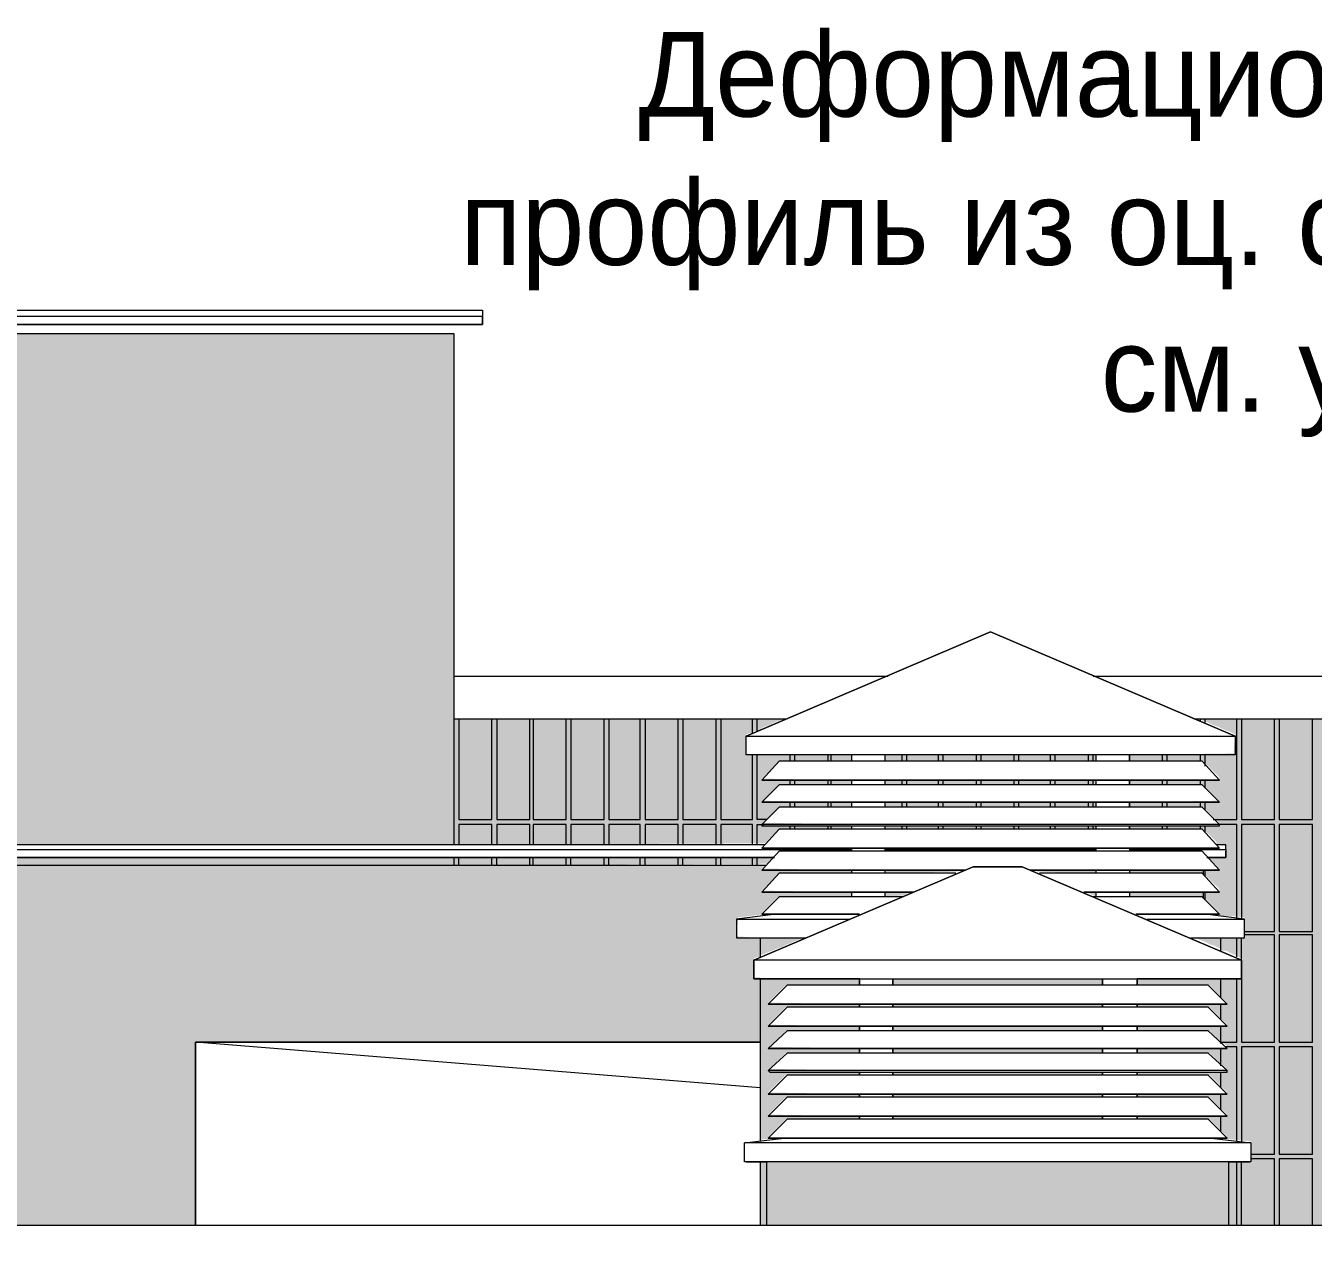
# Model space of a CAD drawing. Header units: millimetres. Extents: x -28928 to 100580, y -22867 to 36490.
# Drawn here: x -774 to 2678, y 9097 to 12368 of the extents above; entities that cross this region are included whole.
import ezdxf

# ---------------------------------------------------------------- set-up
doc = ezdxf.new("R2010")
doc.units = ezdxf.units.MM
doc.layers.add('PDF _Геометрия', color=7, linetype='Continuous', true_color=0x8f8e8d)
doc.layers.add('PDF _Сплошная заливка', color=7, linetype='Continuous', true_color=0xffffff)
doc.layers.add('PDF _Текст', color=7, linetype='Continuous')

msp = doc.modelspace()

# ---------------------------------------------------------------- hatches: boundary and pattern name
at = {"layer": 'PDF _Сплошная заливка', "true_color": 0x383e42, "transparency": 33554559}
h = msp.add_hatch(color=250, dxfattribs=at)
h.paths.add_polyline_path([(-1575.867638499753, 10170.65908036113), (374.5169768848755, 10170.65908036113), (374.5169768848755, 11541.42831113037), (-1575.867638499753, 11541.42831113037)])
h.paths.add_polyline_path([(374.5169768848755, 10136.81292651497), (-1575.867638499753, 10136.81292651497), (-1575.867638499753, 10115.65908036113), (374.5169768848755, 10115.65908036113)])
at = {"layer": 'PDF _Сплошная заливка', "true_color": 0xfae100, "transparency": 33554559}
h = msp.add_hatch(color=2, dxfattribs=at)
h.paths.add_polyline_path([(1529.516976884886, 10411.81292651497), (1529.516976884886, 10394.8898495919), (2096.440053807975, 10394.8898495919), (2096.440053807975, 10411.81292651497)])
h.paths.add_polyline_path([(4249.901592269543, 9908.351388053426), (4249.901592269543, 9891.428311130356), (4922.593899961863, 9891.428311130356), (4922.593899961863, 9908.351388053426)])
h.paths.add_polyline_path([(5675.670823038785, 9891.428311130356), (5675.670823038785, 9476.812926514958), (5662.97851534648, 9476.812926514958), (5692.593899961856, 9472.582157284196), (5692.593899961856, 9476.812926514958), (5696.824669192636, 9476.812926514958), (5997.209284577246, 9176.428311130352), (5997.209284577246, 9574.120618822657), (5679.901592269551, 9891.428311130356)])
h.paths.add_polyline_path([(3746.440053807994, 9916.812926514973), (3725.286207654142, 9895.659080361114), (3822.593899961841, 9891.428311130356), (3822.593899961841, 9916.812926514973)])
h.paths.add_polyline_path([(6060.670823038785, 9256.812926514962), (6060.670823038785, 9197.582157284185), (6365.286207654175, 9201.81292651497), (6310.286207654175, 9256.812926514962)])
h.paths.add_polyline_path([(3818.363130731082, 9988.73600343805), (3771.824669192614, 9942.197541899583), (3822.593899961841, 9937.966772668824), (3822.593899961841, 9988.73600343805)])
h.paths.add_polyline_path([(5954.901592269558, 9206.043695745731), (5959.132361500324, 9201.81292651497), (5959.132361500324, 9206.043695745731)])
h.paths.add_polyline_path([(5675.670823038785, 10377.96677266882), (5675.670823038785, 9946.428311130348), (5679.901592269551, 9946.428311130348), (5997.209284577246, 9629.120618822653), (5997.209284577246, 10060.65908036112), (5679.901592269551, 10377.96677266882)])
h.paths.add_polyline_path([(6369.516976884956, 9256.812926514962), (6390.670823038792, 9235.65908036111), (6390.670823038792, 9256.812926514962)])
h.paths.add_polyline_path([(4249.901592269543, 10377.96677266882), (4249.901592269543, 9946.428311130348), (4922.593899961863, 9946.428311130348), (4922.593899961863, 10377.96677266882)])
h.paths.add_polyline_path([(6060.670823038785, 9506.428311130356), (6060.670823038785, 9396.428311130348), (6166.440053808026, 9396.428311130348), (6166.440053808026, 9404.889849591895), (6064.901592269565, 9506.428311130356)])
h.paths.add_polyline_path([(-5544.329176961342, 10191.81292651498), (-5544.329176961342, 10509.12061882267), (-8675.098407730595, 10509.12061882267), (-8666.63686926907, 10504.88984959189), (-8653.944561576762, 10500.65908036113), (-8645.483023115215, 10496.42831113036), (-8632.79071542291, 10492.19754189958), (-8624.329176961364, 10487.96677266882), (-8611.636869269074, 10483.73600343806), (-8603.175330807531, 10479.50523420728), (-8590.483023115223, 10475.27446497651), (-8573.559946192152, 10466.81292651497), (-8577.790715422914, 10416.04369574574), (-8857.021484653687, 10411.81292651497), (-8857.021484653687, 10394.8898495919), (-8662.406100038286, 10394.8898495919), (-8615.86763849984, 10348.35138805343), (-8857.021484653687, 10344.12061882268), (-8857.021484653687, 10331.42831113036), (-8658.175330807524, 10331.42831113036), (-8615.86763849984, 10289.12061882266), (-8857.021484653687, 10284.88984959189), (-8857.021484653687, 10272.19754189959), (-8662.406100038286, 10272.19754189959), (-8615.86763849984, 10225.65908036112), (-8857.021484653687, 10221.42831113036), (-8857.021484653687, 10212.96677266881), (-8662.406100038286, 10212.96677266881), (-8615.86763849984, 10166.42831113036), (-8857.021484653687, 10162.19754189958), (-8857.021484653687, 10153.73600343806), (-8662.406100038286, 10153.73600343806), (-8615.86763849984, 10107.19754189959), (-8857.021484653687, 10102.96677266882), (-8857.021484653687, 10094.50523420728), (-8467.790715422907, 10094.50523420728), (-8450.867638499836, 10090.27446497652), (-8450.867638499836, 10115.65908036113), (-5544.329176961342, 10115.65908036113), (-5544.329176961342, 10136.81292651497), (-5671.25225388442, 10136.81292651497), (-5671.25225388442, 10170.65908036113), (-5874.329176961346, 10174.88984959189), (-6343.944561576736, 10174.88984959189), (-8510.098407730613, 10141.04369574575), (-8510.098407730613, 10162.19754189958), (-6343.944561576736, 10196.04369574574), (-5810.867638499807, 10196.04369574574)])
h.paths.add_polyline_path([(4960.670823038785, 9908.351388053426), (4960.670823038785, 9891.428311130356), (5019.901592269543, 9891.428311130356), (5019.901592269543, 9857.582157284192), (5079.132361500317, 9857.582157284192), (5079.132361500317, 9836.42831113036), (5019.901592269543, 9836.42831113036), (5019.901592269543, 9472.582157284196), (5629.132361500317, 9476.812926514958), (5633.363130731097, 9908.351388053426)])
h.paths.add_polyline_path([(2451.824669192596, 9320.2744649765), (2451.824669192596, 9151.043695745735), (3001.824669192596, 9151.043695745735), (3001.824669192596, 9819.50523420727), (3589.90159226954, 9823.73600343805), (3598.363130731064, 9827.966772668813), (3606.824669192611, 9836.42831113036), (2942.593899961837, 9836.42831113036), (2942.593899961837, 9861.812926514976), (3179.516976884905, 9866.043695745739), (3644.901592269533, 9874.505234207281), (3649.132361500295, 9878.736003438044), (3653.363130731079, 9891.428311130356), (3666.055438423384, 9895.659080361114), (3682.978515346455, 9912.582157284207), (3589.90159226954, 9912.582157284207), (3589.90159226954, 9933.736003438044), (3708.363130731072, 9937.966772668824), (4186.440053808004, 10416.04369574574), (5696.824669192636, 10416.04369574574), (5997.209284577246, 10115.65908036113), (5997.209284577246, 10335.65908036113), (6035.286207654168, 10335.65908036113), (6035.286207654168, 10073.35138805343), (6039.516976884948, 10073.35138805343), (6538.747746115721, 9574.120618822657), (6534.516976884956, 9565.659080361114), (6517.59389996187, 9548.736003438044), (6504.901592269558, 9544.505234207278), (6504.901592269558, 9548.736003438044), (6432.978515346495, 9620.659080361125), (6428.747746115714, 9620.659080361125), (6428.747746115714, 9396.428311130348), (6843.363130731104, 9396.428311130348), (6843.363130731104, 9256.812926514962), (6428.747746115714, 9256.812926514962), (6428.747746115714, 9197.582157284185), (6843.363130731104, 9197.582157284185), (6843.363130731104, 9151.043695745735), (6856.055438423416, 9151.043695745735), (6856.055438423416, 10335.65908036113), (6894.132361500338, 10335.65908036113), (6894.132361500338, 9151.043695745735), (8209.901592269594, 9151.043695745735), (8209.901592269594, 9819.50523420727), (8239.51697688497, 9819.50523420727), (8239.51697688497, 9840.659080361122), (8150.670823038814, 9840.659080361122), (8150.670823038814, 9857.582157284192), (8239.51697688497, 9857.582157284192), (8239.51697688497, 9891.428311130356), (9064.516976884977, 9891.428311130356), (9064.516976884977, 9925.274464976512), (8772.5938999619, 9925.274464976512), (8180.286207654197, 9916.812926514973), (8180.286207654197, 9937.966772668824), (8772.5938999619, 9946.428311130348), (9064.516976884977, 9946.428311130348), (9064.516976884977, 10509.12061882267), (2371.440053807986, 10509.12061882267), (2379.901592269511, 10504.88984959189), (2392.593899961819, 10500.65908036113), (2409.516976884908, 10492.19754189958), (2422.209284577217, 10487.96677266882), (2439.132361500288, 10479.50523420728), (2451.824669192596, 10475.27446497651), (2468.747746115667, 10466.81292651497), (2464.516976884905, 10416.04369574574), (2185.286207654131, 10411.81292651497), (2185.286207654131, 10394.8898495919), (2384.132361500295, 10394.8898495919), (2426.440053807979, 10352.5821572842), (2426.440053807979, 10344.12061882268), (2185.286207654131, 10344.12061882268), (2185.286207654131, 10331.42831113036), (2384.132361500295, 10331.42831113036), (2426.440053807979, 10289.12061882266), (2185.286207654131, 10284.88984959189), (2185.286207654131, 10272.19754189959), (2384.132361500295, 10272.19754189959), (2426.440053807979, 10229.8898495919), (2426.440053807979, 10221.42831113036), (2185.286207654131, 10221.42831113036), (2185.286207654131, 10212.96677266881), (2384.132361500295, 10212.96677266881), (2417.978515346436, 10179.12061882267), (2417.978515346436, 10170.65908036113), (2443.36313073105, 10170.65908036113), (2443.36313073105, 10136.81292651497), (2396.8246691926, 10136.81292651497), (2426.440053807979, 10107.19754189959), (2384.132361500295, 10102.96677266882), (2384.132361500295, 10090.27446497652), (2388.363130731057, 10090.27446497652), (2426.440053807979, 10052.19754189959), (2426.440053807979, 10043.73600343805), (2384.132361500295, 10043.73600343805), (2384.132361500295, 10026.81292651498), (2388.363130731057, 10026.81292651498), (2426.440053807979, 9988.73600343805), (2426.440053807979, 9980.274464976512), (2460.286207654142, 9980.274464976512), (2494.132361500284, 9976.043695745746), (2494.132361500284, 9921.043695745731), (2430.670823038745, 9921.043695745731), (2430.670823038745, 9887.19754189959), (2443.36313073105, 9887.19754189959), (2485.670823038756, 9866.043695745739), (2485.670823038756, 9811.043695745742), (2430.670823038745, 9811.043695745742), (2430.670823038745, 9760.274464976512), (2434.901592269525, 9760.274464976512), (2447.593899961834, 9747.582157284203), (2430.670823038745, 9743.351388053423), (2430.670823038745, 9701.043695745735), (2434.901592269525, 9701.043695745735), (2447.593899961834, 9688.35138805343), (2430.670823038745, 9684.120618822664), (2430.670823038745, 9637.582157284196), (2439.132361500288, 9637.582157284196), (2447.593899961834, 9629.120618822653), (2430.670823038745, 9624.889849591891), (2430.670823038745, 9578.351388053423), (2434.901592269525, 9578.351388053423), (2447.593899961834, 9565.659080361114), (2430.670823038745, 9561.428311130348), (2430.670823038745, 9519.120618822664), (2434.901592269525, 9519.120618822664), (2447.593899961834, 9506.428311130356), (2430.670823038745, 9502.197541899575), (2430.670823038745, 9459.889849591887), (2434.901592269525, 9459.889849591887), (2447.593899961834, 9447.197541899579), (2430.670823038745, 9442.966772668817), (2430.670823038745, 9400.65908036111), (2434.901592269525, 9400.65908036111), (2447.593899961834, 9387.966772668802), (2430.670823038745, 9383.73600343804), (2472.978515346447, 9379.505234207278), (2511.055438423373, 9375.274464976497), (2511.055438423373, 9320.2744649765)])
h.paths.add_polyline_path([(-8480.483023115215, 9912.582157284207), (-8480.483023115215, 9891.428311130356), (-8450.867638499836, 9891.428311130356), (-8450.867638499836, 9912.582157284207)])
h.paths.add_polyline_path([(-8950.098407730606, 10043.73600343805), (-9220.867638499833, 10043.73600343805), (-9220.867638499833, 10031.04369574574), (-8950.098407730606, 10031.04369574574)])
h.paths.add_polyline_path([(3860.670823038763, 9921.043695745731), (3860.670823038763, 9891.428311130356), (4207.593899961841, 9891.428311130356), (4207.593899961841, 9921.043695745731)])
h.paths.add_polyline_path([(-8950.098407730606, 10102.96677266882), (-9220.867638499833, 10102.96677266882), (-9220.867638499833, 10094.50523420728), (-8950.098407730606, 10094.50523420728)])
h.paths.add_polyline_path([(6060.670823038785, 9992.966772668817), (6060.670823038785, 9561.428311130348), (6064.901592269565, 9561.428311130348), (6221.440053808026, 9404.889849591895), (6390.670823038792, 9400.65908036111), (6390.670823038792, 9667.197541899575), (6064.901592269565, 9992.966772668817)])
h.paths.add_polyline_path([(-8950.098407730606, 10162.19754189958), (-9220.867638499833, 10162.19754189958), (-9220.867638499833, 10153.73600343806), (-8950.098407730606, 10153.73600343806)])
h.paths.add_polyline_path([(-8628.559946192145, 10060.65908036112), (-8615.86763849984, 10047.96677266881), (-8857.021484653687, 10043.73600343805), (-8857.021484653687, 10031.04369574574), (-8480.483023115215, 10031.04369574574), (-8480.483023115215, 9946.428311130348), (-8450.867638499836, 9946.428311130348), (-8450.867638499836, 10060.65908036112)])
h.paths.add_polyline_path([(-8950.098407730606, 10221.42831113036), (-9220.867638499833, 10221.42831113036), (-9220.867638499833, 10212.96677266881), (-8950.098407730606, 10212.96677266881)])
h.paths.add_polyline_path([(374.5169768848755, 10136.81292651497), (374.5169768848755, 10115.65908036113), (1212.209284577191, 10119.88984959189), (1229.13236150028, 10136.81292651497)])
h.paths.add_polyline_path([(-8950.098407730606, 10284.88984959189), (-9220.867638499833, 10284.88984959189), (-9220.867638499833, 10272.19754189959), (-8950.098407730606, 10272.19754189959)])
h.paths.add_polyline_path([(1529.516976884886, 10221.42831113036), (1529.516976884886, 10212.96677266881), (2096.440053807975, 10212.96677266881), (2096.440053807975, 10221.42831113036)])
h.paths.add_polyline_path([(-8950.098407730606, 10344.12061882268), (-9220.867638499833, 10344.12061882268), (-9220.867638499833, 10331.42831113036), (-8950.098407730606, 10331.42831113036)])
h.paths.add_polyline_path([(1529.516976884886, 10284.88984959189), (1529.516976884886, 10272.19754189959), (2096.440053807975, 10272.19754189959), (2096.440053807975, 10284.88984959189)])
h.paths.add_polyline_path([(-8950.098407730606, 10411.81292651497), (-9220.867638499833, 10411.81292651497), (-9220.867638499833, 10394.8898495919), (-8950.098407730606, 10394.8898495919)])
h.paths.add_polyline_path([(1529.516976884886, 10344.12061882268), (1529.516976884886, 10331.42831113036), (2096.440053807975, 10331.42831113036), (2096.440053807975, 10344.12061882268)])
h.paths.add_polyline_path([(1250.286207654113, 10504.88984959189), (1258.74774611566, 10509.12061882267), (374.5169768848755, 10509.12061882267), (374.5169768848755, 10170.65908036113), (1207.978515346429, 10174.88984959189), (1246.055438423351, 10212.96677266881), (1440.67082303873, 10212.96677266881), (1440.67082303873, 10225.65908036112), (1199.516976884883, 10229.8898495919), (1207.978515346429, 10234.12061882267), (1246.055438423351, 10272.19754189959), (1440.67082303873, 10272.19754189959), (1440.67082303873, 10284.88984959189), (1199.516976884883, 10289.12061882266), (1207.978515346429, 10293.35138805344), (1246.055438423351, 10331.42831113036), (1440.67082303873, 10331.42831113036), (1440.67082303873, 10344.12061882268), (1199.516976884883, 10348.35138805343), (1246.055438423351, 10394.8898495919), (1440.67082303873, 10394.8898495919), (1440.67082303873, 10411.81292651497), (1157.209284577195, 10411.81292651497), (1157.209284577195, 10466.81292651497), (1169.901592269503, 10471.04369574575), (1178.36313073105, 10475.27446497651), (1191.055438423358, 10479.50523420728), (1207.978515346429, 10487.96677266882), (1220.670823038734, 10492.19754189958), (1237.593899961808, 10500.65908036113)])
h.paths.add_polyline_path([(4203.363130731075, 10373.73600343805), (3869.132361500309, 10039.50523420728), (3860.670823038763, 10035.2744649765), (3860.670823038763, 9942.197541899583), (4207.593899961841, 9942.197541899583), (4207.593899961841, 10373.73600343805)])
h.paths.add_polyline_path([(5019.901592269543, 9151.043695745735), (5578.36313073109, 9155.2744649765), (5582.59389996187, 9337.197541899572), (5019.901592269543, 9337.197541899572)])
h.paths.add_polyline_path([(4960.670823038785, 10377.96677266882), (4960.670823038785, 9946.428311130348), (5633.363130731097, 9946.428311130348), (5633.363130731097, 10377.96677266882)])
h.paths.add_polyline_path([(5629.132361500317, 9151.043695745735), (5823.747746115714, 9155.2744649765), (5739.132361500324, 9239.889849591891), (5734.901592269565, 9239.889849591891), (5734.901592269565, 9248.351388053416), (5641.824669192629, 9341.428311130352), (5637.593899961863, 9341.428311130352), (5633.363130731097, 9337.197541899572), (5633.363130731097, 9341.428311130352), (5637.593899961863, 9345.659080361118), (5019.901592269543, 9345.659080361118), (5629.132361500317, 9341.428311130352)])
at = {"layer": 'PDF _Сплошная заливка', "true_color": 0x383e42, "transparency": 33554559}
h = msp.add_hatch(color=250, dxfattribs=at)
h.paths.add_polyline_path([(1931.440053807975, 10102.96677266882), (1939.901592269518, 10098.73600343804), (2096.440053807975, 10094.50523420728), (2096.440053807975, 10102.96677266882)])
h.paths.add_polyline_path([(1529.516976884886, 10102.96677266882), (1529.516976884886, 10094.50523420728), (1719.901592269503, 10098.73600343804), (1732.593899961812, 10102.96677266882)])
h.paths.add_polyline_path([(2384.132361500295, 10043.73600343805), (2185.286207654131, 10043.73600343805), (2185.286207654131, 10031.04369574574), (2384.132361500295, 10031.04369574574)])
h.paths.add_polyline_path([(2071.055438423362, 10043.73600343805), (2096.440053807975, 10031.04369574574), (2096.440053807975, 10043.73600343805)])
h.paths.add_polyline_path([(-319.329176961277, 9151.043695745735), (-319.329176961277, 9641.812926514962), (1195.286207654121, 9641.812926514962), (1195.286207654121, 9815.274464976508), (1178.36313073105, 9815.274464976508), (1178.36313073105, 9866.043695745739), (1186.824669192574, 9870.2744649765), (1195.286207654121, 9870.2744649765), (1195.286207654121, 9921.043695745731), (1131.824669192581, 9925.274464976512), (1136.055438423344, 9976.043695745746), (1203.747746115663, 9984.50523420727), (1199.516976884883, 9988.73600343805), (1241.824669192589, 10031.04369574574), (1440.67082303873, 10031.04369574574), (1440.67082303873, 10043.73600343805), (1199.516976884883, 10047.96677266881), (1246.055438423351, 10094.50523420728), (1440.67082303873, 10094.50523420728), (1440.67082303873, 10102.96677266882), (1199.516976884883, 10107.19754189959), (1207.978515346429, 10115.65908036113), (-5612.021484653644, 10115.65908036113), (-5612.021484653644, 9946.428311130348), (-5150.8676384998, 9946.428311130348), (-5150.8676384998, 9912.582157284207), (-5612.021484653644, 9912.582157284207), (-5612.021484653644, 9891.428311130356), (-5214.329176961339, 9891.428311130356), (-5214.329176961339, 9269.50523420727), (-4858.944561576718, 9269.50523420727), (-4858.944561576718, 9151.043695745735), (-4203.175330807473, 9151.043695745735), (-4203.175330807473, 9819.50523420727), (-2053.944561576685, 9819.50523420727), (-2053.944561576685, 9151.043695745735)])
h.paths.add_polyline_path([(1529.516976884886, 10043.73600343805), (1529.516976884886, 10031.04369574574), (1580.286207654117, 10035.2744649765), (1597.209284577209, 10043.73600343805)])
h.paths.add_polyline_path([(2384.132361500295, 10102.96677266882), (2185.286207654131, 10102.96677266882), (2185.286207654131, 10094.50523420728), (2384.132361500295, 10094.50523420728)])
h = msp.add_hatch(color=250, dxfattribs=at)
h.paths.add_polyline_path([(1550.670823038741, 9442.966772668817), (1550.670823038741, 9434.50523420727), (2113.363130731046, 9434.50523420727), (2113.363130731046, 9442.966772668817)])
h.paths.add_polyline_path([(1461.824669192585, 9811.043695745742), (1195.286207654121, 9811.043695745742), (1195.286207654121, 9379.505234207278), (1229.13236150028, 9383.73600343804), (1216.440053807972, 9387.966772668802), (1262.978515346422, 9434.50523420727), (1461.824669192585, 9434.50523420727), (1461.824669192585, 9442.966772668817), (1216.440053807972, 9447.197541899579), (1262.978515346422, 9493.736003438047), (1461.824669192585, 9493.736003438047), (1461.824669192585, 9502.197541899575), (1216.440053807972, 9506.428311130356), (1262.978515346422, 9552.966772668806), (1461.824669192585, 9552.966772668806), (1461.824669192585, 9565.659080361114), (1216.440053807972, 9569.889849591895), (1224.9015922695, 9574.120618822657), (1262.978515346422, 9612.197541899583), (1461.824669192585, 9612.197541899583), (1461.824669192585, 9624.889849591891), (1216.440053807972, 9629.120618822653), (1224.9015922695, 9633.351388053434), (1262.978515346422, 9671.42831113036), (1461.824669192585, 9671.42831113036), (1461.824669192585, 9684.120618822664), (1216.440053807972, 9688.35138805343), (1262.978515346422, 9734.889849591898), (1461.824669192585, 9734.889849591898), (1461.824669192585, 9743.351388053423), (1216.440053807972, 9747.582157284203), (1262.978515346422, 9794.120618822653), (1461.824669192585, 9794.120618822653)])
h.paths.add_polyline_path([(1301.055438423347, 9916.812926514973), (1309.51697688489, 9921.043695745731), (1195.286207654121, 9921.043695745731), (1195.286207654121, 9874.505234207281), (1207.978515346429, 9878.736003438044), (1216.440053807972, 9882.96677266881), (1229.13236150028, 9887.19754189959), (1237.593899961808, 9891.428311130356), (1250.286207654113, 9895.659080361114), (1267.209284577202, 9904.12061882266), (1279.901592269511, 9908.351388053426), (1288.363130731039, 9912.582157284207)])
h.paths.add_polyline_path([(2401.055438423366, 9794.120618822653), (2430.670823038745, 9764.505234207274), (2430.670823038745, 9811.043695745742), (2206.440053807983, 9811.043695745742), (2206.440053807983, 9794.120618822653)])
h.paths.add_polyline_path([(1212.209284577191, 9151.043695745735), (1212.209284577191, 9320.2744649765), (1195.286207654121, 9320.2744649765), (1195.286207654121, 9151.043695745735)])
h.paths.add_polyline_path([(2401.055438423366, 9734.889849591898), (2430.670823038745, 9705.2744649765), (2430.670823038745, 9743.351388053423), (2206.440053807983, 9743.351388053423), (2206.440053807983, 9734.889849591898)])
h.paths.add_polyline_path([(1550.670823038741, 9811.043695745742), (1550.670823038741, 9794.120618822653), (2113.363130731046, 9794.120618822653), (2113.363130731046, 9811.043695745742)])
h.paths.add_polyline_path([(2401.055438423366, 9671.42831113036), (2430.670823038745, 9641.812926514962), (2430.670823038745, 9684.120618822664), (2206.440053807983, 9684.120618822664), (2206.440053807983, 9671.42831113036)])
h.paths.add_polyline_path([(1550.670823038741, 9743.351388053423), (1550.670823038741, 9734.889849591898), (2113.363130731046, 9734.889849591898), (2113.363130731046, 9743.351388053423)])
h.paths.add_polyline_path([(2401.055438423366, 9612.197541899583), (2430.670823038745, 9582.582157284203), (2430.670823038745, 9624.889849591891), (2206.440053807983, 9624.889849591891), (2206.440053807983, 9612.197541899583)])
h.paths.add_polyline_path([(1550.670823038741, 9684.120618822664), (1550.670823038741, 9671.42831113036), (2113.363130731046, 9671.42831113036), (2113.363130731046, 9684.120618822664)])
h.paths.add_polyline_path([(2401.055438423366, 9552.966772668806), (2430.670823038745, 9523.351388053426), (2430.670823038745, 9561.428311130348), (2206.440053807983, 9561.428311130348), (2206.440053807983, 9552.966772668806)])
h.paths.add_polyline_path([(1550.670823038741, 9624.889849591891), (1550.670823038741, 9612.197541899583), (2113.363130731046, 9612.197541899583), (2113.363130731046, 9624.889849591891)])
h.paths.add_polyline_path([(2401.055438423366, 9493.736003438047), (2430.670823038745, 9464.12061882265), (2430.670823038745, 9502.197541899575), (2206.440053807983, 9502.197541899575), (2206.440053807983, 9493.736003438047)])
h.paths.add_polyline_path([(1550.670823038741, 9561.428311130348), (1550.670823038741, 9552.966772668806), (2113.363130731046, 9552.966772668806), (2113.363130731046, 9561.428311130348)])
h.paths.add_polyline_path([(2401.055438423366, 9434.50523420727), (2430.670823038745, 9404.889849591895), (2430.670823038745, 9442.966772668817), (2206.440053807983, 9442.966772668817), (2206.440053807983, 9434.50523420727)])
h.paths.add_polyline_path([(1550.670823038741, 9502.197541899575), (1550.670823038741, 9493.736003438047), (2113.363130731046, 9493.736003438047), (2113.363130731046, 9502.197541899575)])
h.paths.add_polyline_path([(2413.747746115674, 9899.889849591902), (2430.670823038745, 9891.428311130356), (2430.670823038745, 9921.043695745731), (2362.97851534644, 9921.043695745731), (2371.440053807986, 9916.812926514973), (2384.132361500295, 9912.582157284207), (2401.055438423366, 9904.12061882266)])

# ---------------------------------------------------------------- linework, layer by layer
at = {"layer": 'PDF _Геометрия', "color": 7, "lineweight": 9}
for points in [[(-2845.098407730537, 11587.96677266883), (-3560.098407730555, 11596.42831113037), (-1499.713792345905, 11566.81292651499), (-1499.713792345905, 11587.96677266883), (-2845.098407730537, 11604.88984959191), (450.6708230387194, 11604.88984959191), (450.6708230387194, 11587.96677266883), (-1499.713792345905, 11587.96677266883), (-1499.713792345905, 11566.81292651499), (450.6708230387194, 11566.81292651499), (-5616.252253884424, 11566.81292651499), (-3560.098407730555, 11596.42831113037), (-5616.252253884424, 11566.81292651499), (-5616.252253884424, 11587.96677266883), (-3560.098407730555, 11617.58215728422), (-1499.713792345905, 11587.96677266883)], [(374.5169768848755, 10170.65908036113), (374.5169768848755, 11541.42831113037), (-1575.867638499753, 11541.42831113037), (-1575.867638499753, 10170.65908036113), (-1575.867638499753, 11541.42831113037), (-5544.329176961342, 11541.42831113037), (-5544.329176961342, 10170.65908036113)], [(2358.747746115678, 10509.12061882267), (9144.901592269587, 10509.12061882267), (9144.901592269587, 10623.35138805343), (9872.593899961921, 10623.35138805343), (10494.516976885, 10623.35138805343), (10494.516976885, 10923.73600343805), (11294.1323615004, 10923.73600343805)], [(1191.055438423358, 10411.81292651497), (1157.209284577195, 10411.81292651497), (1157.209284577195, 10462.58215728421), (1812.97851534644, 10741.81292651498), (2468.747746115667, 10462.58215728421), (2468.747746115667, 10411.81292651497), (2434.901592269525, 10411.81292651497)], [(2468.747746115667, 10462.58215728421), (1812.97851534644, 10741.81292651498), (1157.209284577195, 10462.58215728421)], [(374.5169768848755, 10623.35138805343), (1537.978515346433, 10623.35138805343)], [(2087.978515346433, 10623.35138805343), (9144.901592269587, 10623.35138805343), (9144.901592269587, 10509.12061882267)], [(374.5169768848755, 10509.12061882267), (1267.209284577202, 10509.12061882267)], [(2426.440053807979, 10344.12061882268), (2379.901592269511, 10394.8898495919), (1246.055438423351, 10394.8898495919), (1199.516976884883, 10344.12061882268)], [(1440.67082303873, 10394.8898495919), (1440.67082303873, 10411.81292651497)], [(1529.516976884886, 10411.81292651497), (1529.516976884886, 10394.8898495919)], [(2096.440053807975, 10394.8898495919), (2096.440053807975, 10411.81292651497)], [(2185.286207654131, 10411.81292651497), (2185.286207654131, 10394.8898495919)], [(1199.516976884883, 10344.12061882268), (2426.440053807979, 10344.12061882268), (1199.516976884883, 10344.12061882268)], [(2426.440053807979, 10284.88984959189), (2379.901592269511, 10331.42831113036), (1246.055438423351, 10331.42831113036)], [(1440.67082303873, 10331.42831113036), (1440.67082303873, 10344.12061882268)], [(1529.516976884886, 10344.12061882268), (1529.516976884886, 10331.42831113036)], [(2096.440053807975, 10331.42831113036), (2096.440053807975, 10344.12061882268)], [(2185.286207654131, 10344.12061882268), (2185.286207654131, 10331.42831113036)], [(1199.516976884883, 10284.88984959189), (2426.440053807979, 10284.88984959189), (1199.516976884883, 10284.88984959189)], [(2426.440053807979, 10225.65908036112), (2379.901592269511, 10272.19754189959), (1246.055438423351, 10272.19754189959)], [(1440.67082303873, 10272.19754189959), (1440.67082303873, 10284.88984959189)], [(1529.516976884886, 10284.88984959189), (1529.516976884886, 10272.19754189959)], [(2096.440053807975, 10272.19754189959), (2096.440053807975, 10284.88984959189)], [(2185.286207654131, 10284.88984959189), (2185.286207654131, 10272.19754189959)], [(1440.67082303873, 10212.96677266881), (1440.67082303873, 10221.42831113036)], [(1529.516976884886, 10221.42831113036), (1529.516976884886, 10212.96677266881)], [(2096.440053807975, 10212.96677266881), (2096.440053807975, 10221.42831113036)], [(2185.286207654131, 10221.42831113036), (2185.286207654131, 10212.96677266881)], [(2379.901592269511, 10212.96677266881), (1246.055438423351, 10212.96677266881), (1199.516976884883, 10162.19754189958)], [(1207.978515346429, 10170.65908036113), (-2811.252253884395, 10170.65908036113), (-2811.252253884395, 10166.42831113036), (-3560.098407730555, 10166.42831113036), (-3560.098407730555, 10170.65908036113), (-5671.25225388442, 10170.65908036113), (-5671.25225388442, 10157.96677266882), (1440.67082303873, 10157.96677266882)], [(-5671.25225388442, 10157.96677266882), (-5671.25225388442, 10136.81292651497), (1233.363130731042, 10136.81292651497), (-5671.25225388442, 10136.81292651497), (-5671.25225388442, 10153.73600343806)], [(1199.516976884883, 10162.19754189958), (2426.440053807979, 10162.19754189958), (1199.516976884883, 10162.19754189958)], [(2426.440053807979, 10102.96677266882), (2379.901592269511, 10153.73600343806), (1246.055438423351, 10153.73600343806)], [(1440.67082303873, 10153.73600343806), (1440.67082303873, 10162.19754189958)], [(1529.516976884886, 10162.19754189958), (1529.516976884886, 10153.73600343806)], [(1529.516976884886, 10157.96677266882), (2096.440053807975, 10157.96677266882)], [(2096.440053807975, 10153.73600343806), (2096.440053807975, 10162.19754189958)], [(2185.286207654131, 10157.96677266882), (2443.36313073105, 10157.96677266882), (2443.36313073105, 10170.65908036113), (2417.978515346436, 10170.65908036113)], [(2185.286207654131, 10162.19754189958), (2185.286207654131, 10153.73600343806)], [(2443.36313073105, 10157.96677266882), (2443.36313073105, 10136.81292651497), (2392.593899961819, 10136.81292651497), (2443.36313073105, 10136.81292651497), (2443.36313073105, 10153.73600343806)], [(1212.209284577191, 10115.65908036113), (-5612.021484653644, 10115.65908036113), (-5612.021484653644, 9946.428311130348)], [(374.5169768848755, 10115.65908036113), (374.5169768848755, 10136.81292651497)], [(2485.670823038756, 9861.812926514976), (1897.593899961816, 10111.42831113035), (1766.440053807972, 10111.42831113035), (1178.36313073105, 9861.812926514976)], [(1719.901592269503, 10094.50523420728), (1246.055438423351, 10094.50523420728), (1199.516976884883, 10043.73600343805)], [(1440.67082303873, 10094.50523420728), (1440.67082303873, 10102.96677266882)], [(1529.516976884886, 10102.96677266882), (1529.516976884886, 10094.50523420728)], [(1922.978515346429, 10102.96677266882), (2426.440053807979, 10102.96677266882), (1918.747746115667, 10102.96677266882)], [(2426.440053807979, 10043.73600343805), (2379.901592269511, 10094.50523420728), (1944.132361500284, 10094.50523420728)], [(2096.440053807975, 10094.50523420728), (2096.440053807975, 10102.96677266882)], [(2185.286207654131, 10102.96677266882), (2185.286207654131, 10094.50523420728)], [(2384.132361500295, 10090.27446497652), (2384.132361500295, 10102.96677266882)], [(1605.670823038734, 10043.73600343805), (1199.516976884883, 10043.73600343805), (1601.440053807972, 10043.73600343805)], [(1580.286207654117, 10031.04369574574), (1246.055438423351, 10031.04369574574), (1199.516976884883, 9984.50523420727)], [(1440.67082303873, 10031.04369574574), (1440.67082303873, 10043.73600343805)], [(1529.516976884886, 10043.73600343805), (1529.516976884886, 10031.04369574574)], [(2062.593899961816, 10043.73600343805), (2426.440053807979, 10043.73600343805), (2062.593899961816, 10043.73600343805)], [(2426.440053807979, 9984.50523420727), (2379.901592269511, 10031.04369574574), (2087.978515346433, 10031.04369574574)], [(2096.440053807975, 10031.04369574574), (2096.440053807975, 10043.73600343805)], [(2185.286207654131, 10043.73600343805), (2185.286207654131, 10031.04369574574)], [(2384.132361500295, 10026.81292651498), (2384.132361500295, 10043.73600343805)], [(1237.593899961808, 9984.50523420727), (1131.824669192581, 9971.812926514966), (1436.440053807968, 9971.812926514966)], [(2206.440053807983, 9984.50523420727), (2426.440053807979, 9984.50523420727), (2202.209284577202, 9984.50523420727)], [(2231.8246691926, 9971.812926514966), (2494.132361500284, 9971.812926514966), (2388.363130731057, 9984.50523420727)], [(1131.824669192581, 9971.812926514966), (1131.824669192581, 9921.043695745731), (1317.978515346436, 9921.043695745731)], [(2350.286207654131, 9921.043695745731), (2494.132361500284, 9921.043695745731), (2494.132361500284, 9971.812926514966)], [(1140.286207654124, 9921.043695745731), (1195.286207654121, 9921.043695745731), (1195.286207654121, 9870.2744649765)], [(2430.670823038745, 9887.19754189959), (2430.670823038745, 9921.043695745731), (2485.670823038756, 9921.043695745731)], [(1461.824669192585, 9811.043695745742), (1461.824669192585, 9794.120618822653), (1461.824669192585, 9811.043695745742), (1212.209284577191, 9811.043695745742), (1178.36313073105, 9811.043695745742), (1178.36313073105, 9861.812926514976), (1178.36313073105, 9811.043695745742), (2485.670823038756, 9811.043695745742), (2456.055438423358, 9811.043695745742), (2206.440053807983, 9811.043695745742)], [(1195.286207654121, 9811.043695745742), (1195.286207654121, 9375.274464976497)], [(1550.670823038741, 9794.120618822653), (1550.670823038741, 9811.043695745742), (1550.670823038741, 9794.120618822653)], [(1550.670823038741, 9811.043695745742), (2113.363130731046, 9811.043695745742)], [(2206.440053807983, 9794.120618822653), (2206.440053807983, 9811.043695745742), (2206.440053807983, 9794.120618822653)], [(2430.670823038745, 9760.274464976512), (2430.670823038745, 9811.043695745742)], [(2447.593899961834, 9743.351388053423), (2396.8246691926, 9794.120618822653), (1267.209284577202, 9794.120618822653), (1216.440053807972, 9743.351388053423)], [(2430.670823038745, 9701.043695745735), (2430.670823038745, 9743.351388053423)], [(2447.593899961834, 9684.120618822664), (2396.8246691926, 9734.889849591898), (1267.209284577202, 9734.889849591898), (1216.440053807972, 9684.120618822664)], [(2396.8246691926, 9671.42831113036), (2447.593899961834, 9624.889849591891), (2396.8246691926, 9671.42831113036), (1267.209284577202, 9671.42831113036), (1216.440053807972, 9624.889849591891), (1267.209284577202, 9671.42831113036)], [(2430.670823038745, 9637.582157284196), (2430.670823038745, 9684.120618822664)], [(1195.286207654121, 9519.120618822664), (-319.329176961277, 9641.812926514962)], [(2447.593899961834, 9565.659080361114), (2396.8246691926, 9612.197541899583), (1267.209284577202, 9612.197541899583), (1216.440053807972, 9565.659080361114)], [(2430.670823038745, 9578.351388053423), (2430.670823038745, 9624.889849591891)], [(2447.593899961834, 9502.197541899575), (2396.8246691926, 9552.966772668806), (1267.209284577202, 9552.966772668806), (1216.440053807972, 9502.197541899575)], [(2430.670823038745, 9519.120618822664), (2430.670823038745, 9561.428311130348)], [(2430.670823038745, 9459.889849591887), (2430.670823038745, 9502.197541899575)], [(2447.593899961834, 9442.966772668817), (2396.8246691926, 9493.736003438047), (1267.209284577202, 9493.736003438047), (1216.440053807972, 9442.966772668817)], [(2447.593899961834, 9383.73600343804), (2396.8246691926, 9434.50523420727), (1267.209284577202, 9434.50523420727), (1216.440053807972, 9383.73600343804)], [(2430.670823038745, 9400.65908036111), (2430.670823038745, 9442.966772668817)], [(2405.286207654128, 9383.73600343804), (2511.055438423373, 9371.043695745731), (2511.055438423373, 9320.2744649765), (1152.978515346433, 9320.2744649765), (1152.978515346433, 9371.043695745731)], [(2511.055438423373, 9371.043695745731), (1152.978515346433, 9371.043695745731), (1258.74774611566, 9383.73600343804)], [(2430.670823038745, 9379.505234207278), (2430.670823038745, 9383.73600343804)], [(1157.209284577195, 9320.2744649765), (1212.209284577191, 9320.2744649765), (1212.209284577191, 9151.043695745735)], [(1195.286207654121, 9320.2744649765), (1195.286207654121, 9151.043695745735)], [(2451.824669192596, 9151.043695745735), (2451.824669192596, 9320.2744649765), (2506.824669192589, 9320.2744649765)], [(-21875.09840773075, 9028.35138805342), (-21875.09840773075, 9151.043695745735), (29681.05543842367, 9151.043695745735), (29681.05543842367, 9028.35138805342), (-21875.09840773075, 9028.35138805342), (-21875.09840773075, 9151.043695745735)]]:
    msp.add_lwpolyline(points, dxfattribs=at)
for points in [[(450.6708230387194, 11587.96677266883), (450.6708230387194, 11566.81292651499)], [(1157.209284577195, 10462.58215728421), (2468.747746115667, 10462.58215728421), (2468.747746115667, 10411.81292651497), (1157.209284577195, 10411.81292651497)], [(1199.516976884883, 10284.88984959189), (1246.055438423351, 10331.42831113036)], [(1199.516976884883, 10225.65908036112), (1246.055438423351, 10272.19754189959)], [(1199.516976884883, 10225.65908036112), (1199.516976884883, 10221.42831113036), (2426.440053807979, 10221.42831113036), (2426.440053807979, 10225.65908036112)], [(2379.901592269511, 10212.96677266881), (2426.440053807979, 10162.19754189958)], [(1199.516976884883, 10102.96677266882), (1745.286207654121, 10102.96677266882), (1199.516976884883, 10102.96677266882), (1246.055438423351, 10153.73600343806)], [(1178.36313073105, 9861.812926514976), (1766.440053807972, 10111.42831113035), (1897.593899961816, 10111.42831113035), (2485.670823038756, 9861.812926514976), (2485.670823038756, 9811.043695745742), (2485.670823038756, 9861.812926514976)], [(1199.516976884883, 9984.50523420727), (1461.824669192585, 9984.50523420727)], [(2113.363130731046, 9811.043695745742), (2113.363130731046, 9794.120618822653)], [(1216.440053807972, 9743.351388053423), (1220.670823038734, 9743.351388053423), (2447.593899961834, 9743.351388053423)], [(1461.824669192585, 9743.351388053423), (1461.824669192585, 9734.889849591898)], [(1550.670823038741, 9734.889849591898), (1550.670823038741, 9743.351388053423)], [(2113.363130731046, 9743.351388053423), (2113.363130731046, 9734.889849591898)], [(2206.440053807983, 9734.889849591898), (2206.440053807983, 9743.351388053423)], [(1216.440053807972, 9684.120618822664), (1220.670823038734, 9684.120618822664), (2447.593899961834, 9684.120618822664)], [(1461.824669192585, 9684.120618822664), (1461.824669192585, 9671.42831113036)], [(1550.670823038741, 9671.42831113036), (1550.670823038741, 9684.120618822664)], [(2113.363130731046, 9684.120618822664), (2113.363130731046, 9671.42831113036)], [(2206.440053807983, 9671.42831113036), (2206.440053807983, 9684.120618822664)], [(-319.329176961277, 9641.812926514962), (-319.329176961277, 9151.043695745735), (-319.329176961277, 9641.812926514962), (1195.286207654121, 9641.812926514962)], [(1216.440053807972, 9624.889849591891), (1220.670823038734, 9624.889849591891), (2447.593899961834, 9624.889849591891)], [(1461.824669192585, 9624.889849591891), (1461.824669192585, 9612.197541899583)], [(1550.670823038741, 9612.197541899583), (1550.670823038741, 9624.889849591891)], [(2113.363130731046, 9624.889849591891), (2113.363130731046, 9612.197541899583)], [(2206.440053807983, 9612.197541899583), (2206.440053807983, 9624.889849591891)], [(1216.440053807972, 9565.659080361114), (1220.670823038734, 9561.428311130348), (2447.593899961834, 9561.428311130348), (2447.593899961834, 9565.659080361114)], [(1461.824669192585, 9561.428311130348), (1461.824669192585, 9552.966772668806)], [(1550.670823038741, 9552.966772668806), (1550.670823038741, 9561.428311130348)], [(2113.363130731046, 9561.428311130348), (2113.363130731046, 9552.966772668806)], [(2206.440053807983, 9552.966772668806), (2206.440053807983, 9561.428311130348)], [(1216.440053807972, 9502.197541899575), (1220.670823038734, 9502.197541899575), (2447.593899961834, 9502.197541899575)], [(1461.824669192585, 9502.197541899575), (1461.824669192585, 9493.736003438047)], [(1550.670823038741, 9493.736003438047), (1550.670823038741, 9502.197541899575)], [(2113.363130731046, 9502.197541899575), (2113.363130731046, 9493.736003438047)], [(2206.440053807983, 9493.736003438047), (2206.440053807983, 9502.197541899575)], [(1216.440053807972, 9442.966772668817), (1220.670823038734, 9442.966772668817), (2447.593899961834, 9442.966772668817)], [(1461.824669192585, 9442.966772668817), (1461.824669192585, 9434.50523420727)], [(1550.670823038741, 9434.50523420727), (1550.670823038741, 9442.966772668817)], [(2113.363130731046, 9442.966772668817), (2113.363130731046, 9434.50523420727)], [(2206.440053807983, 9434.50523420727), (2206.440053807983, 9442.966772668817)], [(1216.440053807972, 9383.73600343804), (1220.670823038734, 9383.73600343804), (2447.593899961834, 9383.73600343804)]]:
    msp.add_lwpolyline(points, close=True, dxfattribs=at)
at = {"layer": 'PDF _Геометрия', "color": 253, "lineweight": 9, "true_color": 0xada988}
for points in [[(374.5169768848755, 10238.35138805343), (374.5169768848755, 10509.12061882267)], [(387.2092845771804, 10509.12061882267), (387.2092845771804, 10238.35138805343), (476.0554384233365, 10238.35138805343), (476.0554384233365, 10509.12061882267)], [(488.747746115645, 10509.12061882267), (488.747746115645, 10238.35138805343), (577.5938999617974, 10238.35138805343), (577.5938999617974, 10509.12061882267)], [(586.0554384233437, 10509.12061882267), (586.0554384233437, 10238.35138805343), (674.9015922694998, 10238.35138805343), (674.9015922694998, 10509.12061882267)], [(687.5938999618047, 10509.12061882267), (687.5938999618047, 10238.35138805343), (776.4400538079608, 10238.35138805343), (776.4400538079608, 10509.12061882267)], [(789.1323615002693, 10509.12061882267), (789.1323615002693, 10238.35138805343), (873.7477461156595, 10238.35138805343), (873.7477461156595, 10509.12061882267)], [(886.4400538079681, 10509.12061882267), (886.4400538079681, 10238.35138805343), (975.2862076541242, 10238.35138805343), (975.2862076541242, 10509.12061882267)], [(987.9785153464327, 10509.12061882267), (987.9785153464327, 10238.35138805343), (1076.824669192585, 10238.35138805343), (1076.824669192585, 10509.12061882267)], [(1089.516976884894, 10509.12061882267), (1089.516976884894, 10238.35138805343), (1174.132361500266, 10238.35138805343), (1174.132361500266, 10411.81292651497)], [(1174.132361500266, 10471.04369574575), (1174.132361500266, 10509.12061882267)], [(1186.824669192574, 10475.27446497651), (1186.824669192574, 10509.12061882267)], [(2375.670823038748, 10500.65908036113), (2375.670823038748, 10509.12061882267)], [(2388.363130731057, 10496.42831113036), (2388.363130731057, 10509.12061882267)], [(2409.516976884908, 10238.35138805343), (2472.978515346447, 10238.35138805343), (2472.978515346447, 10509.12061882267)], [(2485.670823038756, 10509.12061882267), (2485.670823038756, 10238.35138805343), (2574.516976884912, 10238.35138805343), (2574.516976884912, 10509.12061882267)], [(2587.20928457722, 10509.12061882267), (2587.20928457722, 10238.35138805343), (2676.055438423373, 10238.35138805343), (2676.055438423373, 10509.12061882267)], [(1212.209284577191, 10238.35138805343), (1186.824669192574, 10238.35138805343), (1186.824669192574, 10411.81292651497)], [(1275.67082303873, 10394.8898495919), (1275.67082303873, 10411.81292651497)], [(1288.363130731039, 10394.8898495919), (1288.363130731039, 10411.81292651497)], [(1377.209284577191, 10394.8898495919), (1377.209284577191, 10411.81292651497)], [(1385.670823038738, 10394.8898495919), (1385.670823038738, 10411.81292651497)], [(1576.055438423355, 10394.8898495919), (1576.055438423355, 10411.81292651497)], [(1588.747746115663, 10394.8898495919), (1588.747746115663, 10411.81292651497)], [(1673.363130731053, 10394.8898495919), (1673.363130731053, 10411.81292651497)], [(1686.055438423362, 10394.8898495919), (1686.055438423362, 10411.81292651497)], [(1774.901592269518, 10394.8898495919), (1774.901592269518, 10411.81292651497)], [(1787.593899961827, 10394.8898495919), (1787.593899961827, 10411.81292651497)], [(1876.440053807979, 10394.8898495919), (1876.440053807979, 10411.81292651497)], [(1889.132361500288, 10394.8898495919), (1889.132361500288, 10411.81292651497)], [(1973.74774611566, 10394.8898495919), (1973.74774611566, 10411.81292651497)], [(1986.440053807968, 10394.8898495919), (1986.440053807968, 10411.81292651497)], [(2075.286207654124, 10394.8898495919), (2075.286207654124, 10411.81292651497)], [(2087.978515346433, 10394.8898495919), (2087.978515346433, 10411.81292651497)], [(2185.286207654131, 10394.8898495919), (2185.286207654131, 10411.81292651497)], [(2274.132361500288, 10394.8898495919), (2274.132361500288, 10411.81292651497)], [(2286.824669192592, 10394.8898495919), (2286.824669192592, 10411.81292651497)], [(2375.670823038748, 10394.8898495919), (2375.670823038748, 10411.81292651497)], [(2388.363130731057, 10382.1975418996), (2388.363130731057, 10411.81292651497)], [(1275.67082303873, 10331.42831113036), (1275.67082303873, 10344.12061882268)], [(1288.363130731039, 10331.42831113036), (1288.363130731039, 10344.12061882268)], [(1377.209284577191, 10331.42831113036), (1377.209284577191, 10344.12061882268)], [(1385.670823038738, 10331.42831113036), (1385.670823038738, 10344.12061882268)], [(1576.055438423355, 10331.42831113036), (1576.055438423355, 10344.12061882268)], [(1588.747746115663, 10331.42831113036), (1588.747746115663, 10344.12061882268)], [(1673.363130731053, 10331.42831113036), (1673.363130731053, 10344.12061882268)], [(1686.055438423362, 10331.42831113036), (1686.055438423362, 10344.12061882268)], [(1774.901592269518, 10331.42831113036), (1774.901592269518, 10344.12061882268)], [(1787.593899961827, 10331.42831113036), (1787.593899961827, 10344.12061882268)], [(1876.440053807979, 10331.42831113036), (1876.440053807979, 10344.12061882268)], [(1889.132361500288, 10331.42831113036), (1889.132361500288, 10344.12061882268)], [(1973.74774611566, 10331.42831113036), (1973.74774611566, 10344.12061882268)], [(1986.440053807968, 10331.42831113036), (1986.440053807968, 10344.12061882268)], [(2075.286207654124, 10331.42831113036), (2075.286207654124, 10344.12061882268)], [(2087.978515346433, 10331.42831113036), (2087.978515346433, 10344.12061882268)], [(2185.286207654131, 10331.42831113036), (2185.286207654131, 10344.12061882268)], [(2274.132361500288, 10331.42831113036), (2274.132361500288, 10344.12061882268)], [(2286.824669192592, 10331.42831113036), (2286.824669192592, 10344.12061882268)], [(2375.670823038748, 10331.42831113036), (2375.670823038748, 10344.12061882268)], [(2388.363130731057, 10322.96677266882), (2388.363130731057, 10344.12061882268)], [(1275.67082303873, 10272.19754189959), (1275.67082303873, 10284.88984959189)], [(1288.363130731039, 10272.19754189959), (1288.363130731039, 10284.88984959189)], [(1377.209284577191, 10272.19754189959), (1377.209284577191, 10284.88984959189)], [(1385.670823038738, 10272.19754189959), (1385.670823038738, 10284.88984959189)], [(1576.055438423355, 10272.19754189959), (1576.055438423355, 10284.88984959189)], [(1588.747746115663, 10272.19754189959), (1588.747746115663, 10284.88984959189)], [(1673.363130731053, 10272.19754189959), (1673.363130731053, 10284.88984959189)], [(1686.055438423362, 10272.19754189959), (1686.055438423362, 10284.88984959189)], [(1774.901592269518, 10272.19754189959), (1774.901592269518, 10284.88984959189)], [(1787.593899961827, 10272.19754189959), (1787.593899961827, 10284.88984959189)], [(1876.440053807979, 10272.19754189959), (1876.440053807979, 10284.88984959189)], [(1889.132361500288, 10272.19754189959), (1889.132361500288, 10284.88984959189)], [(1973.74774611566, 10272.19754189959), (1973.74774611566, 10284.88984959189)], [(1986.440053807968, 10272.19754189959), (1986.440053807968, 10284.88984959189)], [(2075.286207654124, 10272.19754189959), (2075.286207654124, 10284.88984959189)], [(2087.978515346433, 10272.19754189959), (2087.978515346433, 10284.88984959189)], [(2185.286207654131, 10272.19754189959), (2185.286207654131, 10284.88984959189)], [(2274.132361500288, 10272.19754189959), (2274.132361500288, 10284.88984959189)], [(2286.824669192592, 10272.19754189959), (2286.824669192592, 10284.88984959189)], [(2375.670823038748, 10272.19754189959), (2375.670823038748, 10284.88984959189)], [(2388.363130731057, 10263.73600343804), (2388.363130731057, 10284.88984959189)], [(374.5169768848755, 10238.35138805343), (374.5169768848755, 10238.35138805343)], [(374.5169768848755, 10170.65908036113), (374.5169768848755, 10225.65908036112)], [(374.5169768848755, 10225.65908036112), (374.5169768848755, 10225.65908036112)], [(476.0554384233365, 10170.65908036113), (476.0554384233365, 10225.65908036112), (387.2092845771804, 10225.65908036112), (387.2092845771804, 10170.65908036113)], [(577.5938999617974, 10170.65908036113), (577.5938999617974, 10225.65908036112), (488.747746115645, 10225.65908036112), (488.747746115645, 10170.65908036113)], [(674.9015922694998, 10170.65908036113), (674.9015922694998, 10225.65908036112), (586.0554384233437, 10225.65908036112), (586.0554384233437, 10170.65908036113)], [(776.4400538079608, 10170.65908036113), (776.4400538079608, 10225.65908036112), (687.5938999618047, 10225.65908036112), (687.5938999618047, 10170.65908036113)], [(873.7477461156595, 10170.65908036113), (873.7477461156595, 10225.65908036112), (789.1323615002693, 10225.65908036112), (789.1323615002693, 10170.65908036113)], [(975.2862076541242, 10170.65908036113), (975.2862076541242, 10225.65908036112), (886.4400538079681, 10225.65908036112), (886.4400538079681, 10170.65908036113)], [(1076.824669192585, 10170.65908036113), (1076.824669192585, 10225.65908036112), (987.9785153464327, 10225.65908036112), (987.9785153464327, 10170.65908036113)], [(1174.132361500266, 10170.65908036113), (1174.132361500266, 10225.65908036112), (1089.516976884894, 10225.65908036112), (1089.516976884894, 10170.65908036113)], [(1186.824669192574, 10170.65908036113), (1186.824669192574, 10225.65908036112), (1203.747746115663, 10225.65908036112)], [(1275.67082303873, 10212.96677266881), (1275.67082303873, 10221.42831113036)], [(1288.363130731039, 10212.96677266881), (1288.363130731039, 10221.42831113036)], [(1377.209284577191, 10212.96677266881), (1377.209284577191, 10221.42831113036)], [(1385.670823038738, 10212.96677266881), (1385.670823038738, 10221.42831113036)], [(1576.055438423355, 10212.96677266881), (1576.055438423355, 10221.42831113036)], [(1588.747746115663, 10212.96677266881), (1588.747746115663, 10221.42831113036)], [(1673.363130731053, 10212.96677266881), (1673.363130731053, 10221.42831113036)], [(1686.055438423362, 10212.96677266881), (1686.055438423362, 10221.42831113036)], [(1774.901592269518, 10212.96677266881), (1774.901592269518, 10221.42831113036)], [(1787.593899961827, 10212.96677266881), (1787.593899961827, 10221.42831113036)], [(1876.440053807979, 10212.96677266881), (1876.440053807979, 10221.42831113036)], [(1889.132361500288, 10212.96677266881), (1889.132361500288, 10221.42831113036)], [(1973.74774611566, 10212.96677266881), (1973.74774611566, 10221.42831113036)], [(1986.440053807968, 10212.96677266881), (1986.440053807968, 10221.42831113036)], [(2075.286207654124, 10212.96677266881), (2075.286207654124, 10221.42831113036)], [(2087.978515346433, 10212.96677266881), (2087.978515346433, 10221.42831113036)], [(2185.286207654131, 10212.96677266881), (2185.286207654131, 10221.42831113036)], [(2274.132361500288, 10212.96677266881), (2274.132361500288, 10221.42831113036)], [(2286.824669192592, 10212.96677266881), (2286.824669192592, 10221.42831113036)], [(2375.670823038748, 10212.96677266881), (2375.670823038748, 10221.42831113036)], [(2388.363130731057, 10204.50523420728), (2388.363130731057, 10221.42831113036)], [(2472.978515346447, 9971.812926514966), (2472.978515346447, 10225.65908036112), (2422.209284577217, 10225.65908036112)], [(2494.132361500284, 9937.966772668824), (2574.516976884912, 9937.966772668824), (2574.516976884912, 10225.65908036112), (2485.670823038756, 10225.65908036112), (2485.670823038756, 9971.812926514966)], [(374.5169768848755, 10115.65908036113), (374.5169768848755, 10136.81292651497)], [(387.2092845771804, 10115.65908036113), (387.2092845771804, 10136.81292651497)], [(476.0554384233365, 10115.65908036113), (476.0554384233365, 10136.81292651497)], [(488.747746115645, 10115.65908036113), (488.747746115645, 10136.81292651497)], [(577.5938999617974, 10115.65908036113), (577.5938999617974, 10136.81292651497)], [(586.0554384233437, 10115.65908036113), (586.0554384233437, 10136.81292651497)], [(674.9015922694998, 10115.65908036113), (674.9015922694998, 10136.81292651497)], [(687.5938999618047, 10115.65908036113), (687.5938999618047, 10136.81292651497)], [(776.4400538079608, 10115.65908036113), (776.4400538079608, 10136.81292651497)], [(789.1323615002693, 10115.65908036113), (789.1323615002693, 10136.81292651497)], [(873.7477461156595, 10115.65908036113), (873.7477461156595, 10136.81292651497)], [(886.4400538079681, 10115.65908036113), (886.4400538079681, 10136.81292651497)], [(975.2862076541242, 10115.65908036113), (975.2862076541242, 10136.81292651497)], [(987.9785153464327, 10115.65908036113), (987.9785153464327, 10136.81292651497)], [(1076.824669192585, 10115.65908036113), (1076.824669192585, 10136.81292651497)], [(1089.516976884894, 10115.65908036113), (1089.516976884894, 10136.81292651497)], [(1174.132361500266, 10115.65908036113), (1174.132361500266, 10136.81292651497)], [(1186.824669192574, 10115.65908036113), (1186.824669192574, 10136.81292651497)], [(2388.363130731057, 10086.04369574573), (2388.363130731057, 10102.96677266882)], [(2388.363130731057, 10022.58215728419), (2388.363130731057, 10043.73600343805)], [(2472.978515346447, 9870.2744649765), (2472.978515346447, 9921.043695745731)], [(2485.670823038756, 9811.043695745742), (2485.670823038756, 9641.812926514962), (2574.516976884912, 9641.812926514962), (2574.516976884912, 9929.505234207278), (2494.132361500284, 9929.505234207278)], [(2485.670823038756, 9861.812926514976), (2485.670823038756, 9921.043695745731)], [(2430.670823038745, 9641.812926514962), (2472.978515346447, 9641.812926514962), (2472.978515346447, 9811.043695745742)], [(2472.978515346447, 9375.274464976497), (2472.978515346447, 9629.120618822653), (2443.36313073105, 9629.120618822653)], [(2511.055438423373, 9341.428311130352), (2574.516976884912, 9341.428311130352), (2574.516976884912, 9629.120618822653), (2485.670823038756, 9629.120618822653), (2485.670823038756, 9375.274464976497)], [(2574.516976884912, 9151.043695745735), (2574.516976884912, 9328.736003438047), (2511.055438423373, 9328.736003438047)], [(2676.055438423373, 9151.043695745735), (2676.055438423373, 9328.736003438047), (2587.20928457722, 9328.736003438047), (2587.20928457722, 9151.043695745735)], [(2472.978515346447, 9151.043695745735), (2472.978515346447, 9320.2744649765)], [(2485.670823038756, 9151.043695745735), (2485.670823038756, 9320.2744649765)]]:
    msp.add_lwpolyline(points, dxfattribs=at)
for points in [[(2587.20928457722, 10225.65908036112), (2587.20928457722, 9937.966772668824), (2676.055438423373, 9937.966772668824), (2676.055438423373, 10225.65908036112)], [(2587.20928457722, 9929.505234207278), (2587.20928457722, 9641.812926514962), (2676.055438423373, 9641.812926514962), (2676.055438423373, 9929.505234207278)], [(2587.20928457722, 9629.120618822653), (2587.20928457722, 9341.428311130352), (2676.055438423373, 9341.428311130352), (2676.055438423373, 9629.120618822653)]]:
    msp.add_lwpolyline(points, close=True, dxfattribs=at)
at = {"layer": 'PDF _Сплошная заливка', "color": 250, "lineweight": 9, "true_color": 0x383e42, "transparency": 33554559}
msp.add_solid([(1212.209284577191, 9320.2744649765), (1212.209284577191, 9151.043695745735), (2451.824669192596, 9320.2744649765), (2451.824669192596, 9151.043695745735)], dxfattribs=at)

# ---------------------------------------------------------------- texts
at = {"layer": 'PDF _Текст', "char_height": 226.9063607341102, "attachment_point": 4, "style": ''}
for s, insert in [('Деформационный шов ДШ-1', (868.8555577521875, 12203.20814455907)), ('профиль из оц. стали RAL 1019', (390.7896628104318, 11805.52390623397)), ('см. узел №18 (12)', (2108.441623666684, 11412.07231999199))]:
    msp.add_mtext(s, dxfattribs=dict(at, insert=insert))

doc.saveas('drawing.dxf')
